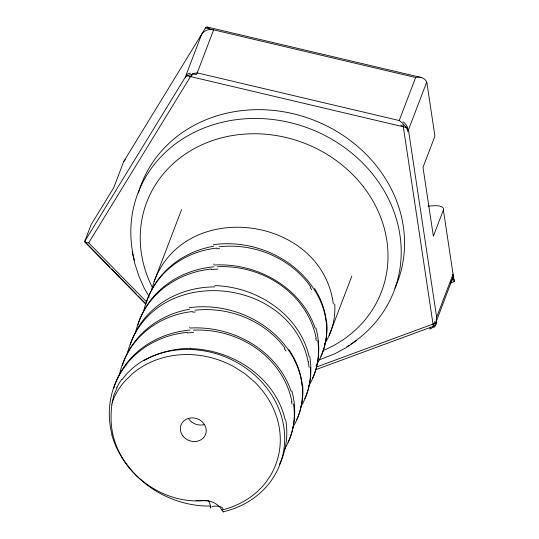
<?xml version="1.0" encoding="UTF-8"?>
<svg xmlns="http://www.w3.org/2000/svg" width="539" height="539" viewBox="0 0 539 539"><rect width="100%" height="100%" fill="white"/><g stroke="black" fill="none" stroke-linecap="round" stroke-linejoin="round"><path stroke-width="0.81" d="M111.856 404.486L113.716 395.7L116.983 387.864M127.224 353.786C150.125 263.153 290.265 273.879 308.173 361.73M151.425 290.406L154.093 281.607L181.576 209.624M435.95 322.309L436.63 317.195L408.441 129.939L406.554 127.042M450.496 283.029L454.229 281.567L454.054 279.431L452.477 276.803M454.188 281.668L443.395 209.961A11.467 4.716 -9.4 0 0 434.111 205.73L428.236 206.12M435.647 323.178L453.009 277.309M125.398 159.632L123.734 161.471L113.689 187.788L91.111 224.648L84.67 241.708L85.89 242.597L88.692 242.826L146.648 301.968M109.956 267.176L84.704 241.411L185.241 77.286L201.667 34.26A11.467 10.167 20.9 0 1 213.633 29.854L196.573 74.53A11.467 10.167 20.9 0 0 187.606 75.905L406.224 127.473M210.533 507.94L210.648 507.576M402.977 123.397L399.217 120.527L415.65 77.501C421.08 75.864 427.528 79.226 427.272 85.303L434.926 136.165L423.007 167.393L433.369 236.217L443.395 209.961M329.161 335.507L351.805 276.217M426.672 82.191L407.807 131.59A11.467 10.167 20.9 0 0 402.916 124.098L433.423 326.742M433.524 326.27L430.371 327.422L429.738 329.073A11.467 10.167 20.9 0 0 435.674 323.063L316.804 366.904M436.63 317.195L453.063 274.169A11.467 10.167 20.9 0 1 450.847 281.681M154.093 281.607C184.372 199.376 315.975 214.825 332.381 298.343M123.714 161.525L205.736 27.543L206.855 26.957L208.478 27.765M111.89 404.493A116.828 103.535 20.9 0 0 111.142 420.703C112.57 467.306 158.56 504.807 204.086 500.623A17.632 15.267 29.3 0 1 207.313 500.812M88.692 242.826L191.904 74.321M185.241 77.286L187.68 75.413M122.185 379.443L122.973 378.385A78.101 71.087 12.3 0 1 141.285 361.77L143.697 360.295A91.394 80.991 20.9 0 1 275.159 401.009A91.394 80.991 20.9 0 1 223.631 511.7M356.798 340.385L345.876 347.796L334.948 353.719L319.539 359.749M315.194 369.895L430.371 327.422M192.315 73.708L197.2 72.873L399.217 120.527M217.022 248.823L219.528 248.533M192.841 312.243L195.307 311.953M213.565 264.144L213.99 264.103M189.512 327.139L189.896 327.099M210.87 507.927L210.843 507.927A17.632 5.04 88.3 0 0 208.519 500.664M204.086 500.623L195.98 500.441M421.801 77.65L207.245 27.038M205.541 27.94L415.65 77.501M209.071 28.291L209.408 28.634M111.721 268.974L136.38 294.139M138.146 295.938L145.779 303.726M84.987 242.193L145.847 304.299M209.617 28.863L210.453 29.881M284.235 348.605L286.054 351.017M310.255 287.563L311.805 289.76M149.168 296.773L144.075 287.813L138.974 276.352L134.851 263.753L132.203 251.726M315.793 338.371L316.252 340.581M291.592 401.811L292.037 403.994M138.422 192.922A137.088 121.491 20.9 0 1 311.34 119.234A137.088 121.491 20.9 0 1 394.939 288.122M134.339 260.31A137.088 121.491 20.9 0 1 215.937 123.923A137.088 121.491 20.9 0 1 382.683 188.367A137.088 121.491 20.9 0 1 351.024 344.057M349.002 345.371A137.088 121.491 20.9 0 1 346.948 346.644M323.023 350.619A125.52 111.236 20.9 0 0 338.377 342.804A126.119 111.768 20.9 0 0 360.247 325.26A124.765 110.569 20.9 0 0 370.92 312.041A126.166 111.809 20.9 0 0 383.31 286.526A125.392 111.122 20.9 0 0 386.564 238.918L385.513 233.38A125.52 111.236 20.9 0 0 363.286 186.622M363.279 186.622A126.119 111.768 20.9 0 0 342.265 165.15A124.765 110.569 20.9 0 0 326.89 154.295A126.166 111.809 20.9 0 0 297.885 140.874A125.392 111.122 20.9 0 0 245.366 134.049L239.377 134.568A125.52 111.236 20.9 0 0 189.849 151.176A126.119 111.768 20.9 0 0 167.979 168.72A124.765 110.569 20.9 0 0 157.307 181.939A126.166 111.809 20.9 0 0 144.91 207.454A125.392 111.122 20.9 0 0 141.663 255.062L142.714 260.6A125.52 111.236 20.9 0 0 152.369 287.509M211.921 506.444A17.437 6.428 -18.8 0 1 222.971 508.944M210.23 506.054A92.021 79.678 29.4 0 1 111.856 435.013M285.69 419.665A92.028 79.361 28.9 0 1 279.471 464.301M190.745 348.632A92.021 78.189 16.5 0 1 285.03 419.423M143.953 360.652A92.034 82.743 10.9 0 1 190.718 348.309M112.072 434.966A92.041 84.347 27 0 1 126.214 364.923M126.032 364.802A92.088 84.744 16.5 0 1 187.134 332.381M187.228 332.967A92.102 82.979 10.5 0 1 193.575 332.516M193.339 330.144A92.075 82.656 10.2 0 1 291.963 401.764M293.512 403.94A92.034 78.067 16.8 0 1 284.632 449.081M291.848 390.91A92.028 79.644 29.5 0 1 288.048 442.223M190.058 328.042A92.021 78.371 15.8 0 1 291.047 391.092M113.689 388.403A92.075 83.147 11.3 0 1 189.95 330.077M119.328 375.218A92.075 84.711 24.7 0 1 192.706 311.508M194.997 310.188A92.088 82.918 10.4 0 1 284.99 348.16M288.897 349.656A92.041 79.004 13.4 0 1 292.441 428.087M302.696 385.473A92.021 78.741 27.4 0 1 296.868 419.477M189.33 307.695A92.021 78.007 17.5 0 1 302.204 385.513M122.292 365.685A92.068 83.43 11.8 0 1 189.708 309.211M308.227 361.723A92.048 78.115 16.6 0 1 309.056 367.369M310.349 367.409A92.034 77.953 17.4 0 1 300.924 406.588M309.757 356.683A92.028 79.361 28.9 0 1 304.757 398.698M214.845 285.609A92.021 78.195 16.5 0 1 309.096 356.414M130.391 344.448A92.054 82.757 11 0 1 214.886 286.883M135.444 333.223A92.061 84.367 27 0 1 168.552 284.383M168.579 284.444A92.095 84.273 13.4 0 1 211.349 269.022M211.436 269.567A92.102 82.986 10.5 0 1 217.749 269.116M217.513 266.738A92.081 82.662 10.2 0 1 316.171 338.324M317.734 340.527A92.034 78.067 16.7 0 1 308.867 385.641M143.697 311.077A92.075 84.711 24.7 0 1 216.88 248.088M219.218 246.747A92.088 82.918 10.4 0 1 310.963 287.172M314.554 288.547A92.034 78.937 13.6 0 1 315.921 365.873M315.915 327.948A92.028 79.644 29.5 0 1 312.398 378.594M214.151 265.04A92.021 78.371 15.8 0 1 315.113 328.13M138.004 324.646A92.068 83.141 11.3 0 1 213.963 266.805M326.755 322.463A92.028 78.795 27.6 0 1 320.927 356.454M213.431 244.666A92.021 78 17.5 0 1 326.277 322.504M146.143 303.376A92.068 83.43 11.7 0 1 213.808 246.188M332.435 298.343A92.041 78.121 16.6 0 1 333.257 303.956M334.746 304.009A92.028 77.96 17.4 0 1 324.33 344.394M223.651 511.74A3.658 0.579 62.7 0 1 221.873 509.948M112.179 402.188A87.493 77.542 20.9 0 1 124.28 381.767L132.56 373.601A89.023 78.896 20.9 0 1 156.64 359.776C172.413 354.029 189.789 353.126 206.188 356.501A89.023 78.896 20.9 0 1 234.29 366.897L245.056 373.81L254.698 382.05A89.023 78.896 20.9 0 1 271.818 405.254C278.953 419.214 281.931 435.418 279.404 450.954A89.023 78.896 20.9 0 1 270.268 475.883L265.963 482.21A84.973 75.305 20.9 0 1 259.461 489.567A88.531 78.458 20.9 0 1 224.945 509.2L221.873 510.015L221.596 509.557A17.632 15.624 20.9 0 0 204.018 500.744M116.747 387.757A72.26 65.913 14.3 0 1 121.827 379.22M204.429 424.53A13.138 11.642 20.9 0 1 188.63 418.729M186.467 75.157A8.786 3.894 7.3 0 1 190.543 73.136M189.519 76.915A8.786 2.143 -26.6 0 1 192.1 75.615M403.159 121.807A8.786 4.669 54.9 0 1 407.619 127.345M400.821 125.028A8.786 0.687 33.9 0 1 402.047 125.87M436.799 322.531A8.786 7.559 -77.3 0 1 433.875 327.429M434.468 321.716A8.786 3.874 -87.1 0 1 433.154 324.997M182.836 435.903A13.138 11.642 20.9 0 0 205.143 435.337A13.138 11.642 20.9 0 0 191.891 417.866A13.138 11.642 20.9 0 0 182.836 435.903"/></g></svg>
